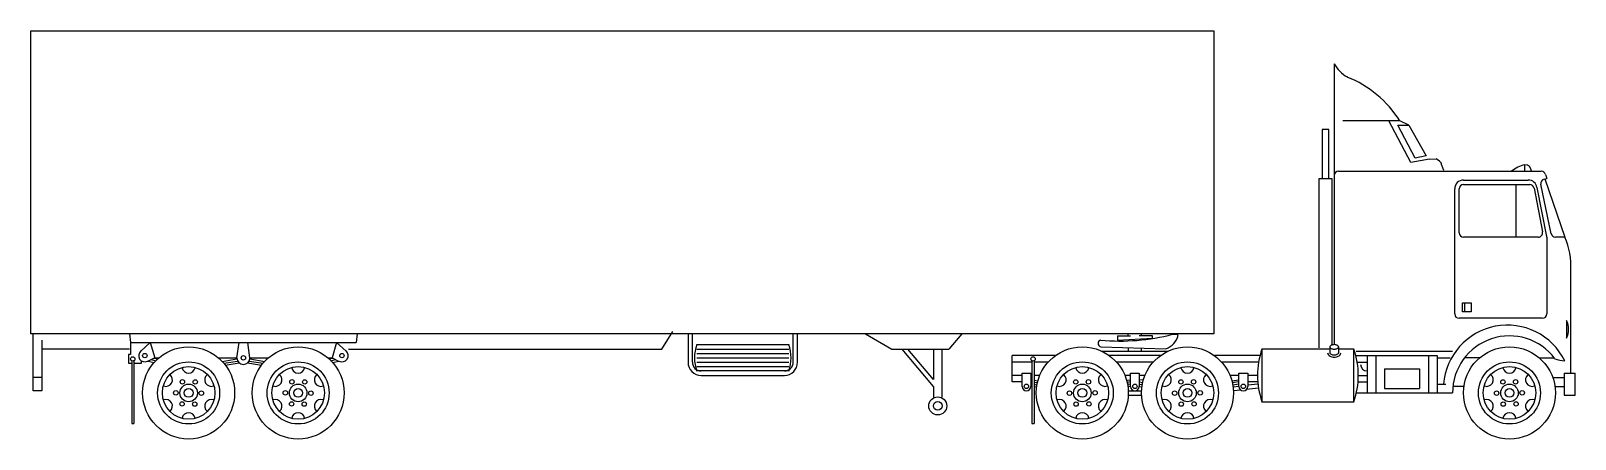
# Model space of a CAD drawing. Header units: millimetres. Extents: x -3108.6 to -3094.5, y 1921.6 to 1925.3.
import ezdxf

# ---------------------------------------------------------------- set-up
doc = ezdxf.new("R2010")
doc.units = ezdxf.units.MM
doc.header["$LTSCALE"] = 10
doc.layers.add('Veículos', color=2, linetype='Continuous')

msp = doc.modelspace()

# ---------------------------------------------------------------- linework, layer by layer
at = {"layer": 'Veículos'}
for p, q in [((-3108.62, 1922.577), (-3108.62, 1925.337)), ((-3108.62, 1925.337), (-3097.82, 1925.337)), ((-3097.82, 1925.337), (-3097.82, 1922.577)), ((-3096.72, 1925.037), (-3096.72, 1922.477)), ((-3096.12, 1924.517), (-3096.64, 1924.517)), ((-3096.02, 1924.137), (-3096.22, 1924.517)), ((-3096.04, 1924.477), (-3096.12, 1924.517)), ((-3096.77, 1924.437), (-3096.83, 1924.437)), ((-3096.83, 1924.437), (-3096.83, 1923.987)), ((-3096.77, 1923.987), (-3096.77, 1924.437)), ((-3096.14, 1924.477), (-3096.04, 1924.477)), ((-3095.98, 1924.177), (-3096.14, 1924.477)), ((-3096.04, 1924.477), (-3095.88, 1924.197)), ((-3095.85, 1924.167), (-3096.02, 1924.137)), ((-3095.88, 1924.197), (-3095.98, 1924.177)), ((-3095.85, 1924.167), (-3095.79, 1924.17)), ((-3095.758, 1924.148), (-3095.79, 1924.17)), ((-3095.74, 1924.115), (-3095.722, 1924.066)), ((-3094.98, 1924.057), (-3094.98, 1924.117)), ((-3096.86, 1923.987), (-3096.86, 1922.447)), ((-3096.74, 1923.987), (-3096.86, 1923.987)), ((-3096.74, 1922.477), (-3096.74, 1923.987)), ((-3096.68, 1924.057), (-3094.829, 1924.057)), ((-3095.54, 1923.977), (-3094.948, 1923.977)), ((-3094.804, 1923.986), (-3094.78, 1923.993)), ((-3094.796, 1923.988), (-3094.614, 1923.457)), ((-3094.791, 1924.029), (-3094.78, 1923.993)), ((-3095.62, 1922.757), (-3095.62, 1923.897)), ((-3095.58, 1923.497), (-3095.58, 1923.897)), ((-3095.54, 1923.937), (-3094.935, 1923.937)), ((-3095.06, 1923.457), (-3095.06, 1923.937)), ((-3094.895, 1923.903), (-3094.819, 1923.504)), ((-3094.869, 1923.91), (-3094.781, 1923.464)), ((-3094.739, 1923.488), (-3094.834, 1923.94)), ((-3094.858, 1923.457), (-3095.54, 1923.457)), ((-3094.78, 1923.456), (-3094.78, 1922.757)), ((-3094.614, 1923.457), (-3094.7, 1923.457)), ((-3094.56, 1922.217), (-3094.56, 1923.157)), ((-3095.55, 1922.777), (-3095.55, 1922.857)), ((-3095.55, 1922.857), (-3095.47, 1922.857)), ((-3095.53, 1922.857), (-3095.53, 1922.777)), ((-3095.47, 1922.857), (-3095.47, 1922.777)), ((-3094.82, 1922.717), (-3095.58, 1922.717)), ((-3095.47, 1922.777), (-3095.55, 1922.777)), ((-3094.6, 1922.697), (-3094.6, 1922.537)), ((-3097.82, 1922.577), (-3108.62, 1922.577)), ((-3108.6, 1922.057), (-3108.6, 1922.577)), ((-3107.72, 1922.577), (-3107.71, 1922.497)), ((-3105.64, 1922.577), (-3105.65, 1922.497)), ((-3102.86, 1922.437), (-3102.76, 1922.597)), ((-3102.62, 1922.577), (-3102.62, 1922.317)), ((-3102.58, 1922.317), (-3102.58, 1922.577)), ((-3101.66, 1922.317), (-3101.66, 1922.577)), ((-3101.62, 1922.317), (-3101.62, 1922.577)), ((-3101, 1922.577), (-3100.76, 1922.437)), ((-3100.12, 1922.577), (-3100.24, 1922.437)), ((-3098.7, 1922.557), (-3098.58, 1922.557)), ((-3098.7, 1922.557), (-3098.7, 1922.517)), ((-3098.7, 1922.517), (-3098.38, 1922.537)), ((-3098.6, 1922.557), (-3098.6, 1922.577)), ((-3098.38, 1922.557), (-3098.5, 1922.557)), ((-3098.48, 1922.557), (-3098.48, 1922.577)), ((-3098.38, 1922.537), (-3098.38, 1922.557)), ((-3098.195, 1922.572), (-3098.162, 1922.572)), ((-3098.144, 1922.563), (-3098.162, 1922.572)), ((-3108.52, 1922.517), (-3108.52, 1922.057)), ((-3107.72, 1922.437), (-3108.52, 1922.437)), ((-3107.71, 1922.497), (-3105.65, 1922.497)), ((-3107.71, 1922.497), (-3107.71, 1922.387)), ((-3107.53, 1922.497), (-3107.618, 1922.419)), ((-3107.53, 1922.497), (-3107.49, 1922.357)), ((-3106.74, 1922.357), (-3106.72, 1922.497)), ((-3106.62, 1922.357), (-3106.64, 1922.497)), ((-3105.83, 1922.497), (-3105.87, 1922.357)), ((-3105.83, 1922.497), (-3105.743, 1922.419)), ((-3105.72, 1922.437), (-3102.86, 1922.437)), ((-3102.54, 1922.477), (-3101.7, 1922.477)), ((-3102.54, 1922.437), (-3101.7, 1922.437)), ((-3102.54, 1922.397), (-3101.7, 1922.397)), ((-3100.76, 1922.437), (-3100.24, 1922.437)), ((-3100.38, 1922.097), (-3100.664, 1922.437)), ((-3100.38, 1922.159), (-3100.612, 1922.437)), ((-3100.38, 1922.437), (-3100.38, 1922.159)), ((-3100.3, 1921.997), (-3100.3, 1922.437)), ((-3098.851, 1922.458), (-3098.256, 1922.44)), ((-3098.842, 1922.417), (-3098.239, 1922.417)), ((-3098.6, 1922.45), (-3098.6, 1922.417)), ((-3098.48, 1922.417), (-3098.48, 1922.447)), ((-3097.38, 1922.437), (-3097.38, 1921.957)), ((-3096.76, 1922.437), (-3097.38, 1922.437)), ((-3096.76, 1922.457), (-3096.76, 1922.404)), ((-3096.68, 1922.457), (-3096.68, 1922.404)), ((-3096.54, 1922.437), (-3096.68, 1922.437)), ((-3096.54, 1921.957), (-3096.54, 1922.437)), ((-3096.52, 1922.417), (-3095.64, 1922.417)), ((-3107.73, 1922.387), (-3107.73, 1922.307)), ((-3107.71, 1922.387), (-3107.73, 1922.387)), ((-3107.73, 1922.307), (-3107.7, 1922.307)), ((-3107.7, 1922.327), (-3107.7, 1921.757)), ((-3107.68, 1922.327), (-3107.68, 1921.757)), ((-3107.68, 1922.307), (-3107.61, 1922.307)), ((-3107.61, 1922.307), (-3107.61, 1922.329)), ((-3107.49, 1922.357), (-3107.556, 1922.325)), ((-3107.551, 1922.328), (-3107.496, 1922.314)), ((-3107.522, 1922.341), (-3107.48, 1922.331)), ((-3107.494, 1922.355), (-3107.463, 1922.347)), ((-3107.49, 1922.357), (-3107.452, 1922.357)), ((-3106.908, 1922.357), (-3106.74, 1922.357)), ((-3106.875, 1922.325), (-3106.74, 1922.347)), ((-3106.86, 1922.308), (-3106.733, 1922.328)), ((-3106.845, 1922.29), (-3106.718, 1922.31)), ((-3106.643, 1922.31), (-3106.516, 1922.29)), ((-3106.628, 1922.328), (-3106.501, 1922.308)), ((-3106.621, 1922.347), (-3106.485, 1922.325)), ((-3106.62, 1922.357), (-3106.452, 1922.357)), ((-3105.908, 1922.357), (-3105.87, 1922.357)), ((-3105.898, 1922.347), (-3105.867, 1922.355)), ((-3105.881, 1922.331), (-3105.838, 1922.341)), ((-3105.87, 1922.357), (-3105.805, 1922.325)), ((-3105.865, 1922.314), (-3105.81, 1922.328)), ((-3102.54, 1922.357), (-3101.7, 1922.357)), ((-3102.54, 1922.317), (-3101.7, 1922.317)), ((-3102.54, 1922.277), (-3101.7, 1922.277)), ((-3099.66, 1922.137), (-3099.66, 1922.377)), ((-3099.267, 1922.377), (-3099.66, 1922.377)), ((-3099.48, 1922.317), (-3099.66, 1922.317)), ((-3099.48, 1922.327), (-3099.48, 1921.757)), ((-3099.46, 1922.327), (-3099.46, 1921.757)), ((-3099.333, 1922.317), (-3099.46, 1922.317)), ((-3098.307, 1922.377), (-3098.774, 1922.377)), ((-3098.373, 1922.317), (-3098.707, 1922.317)), ((-3097.403, 1922.377), (-3097.814, 1922.377)), ((-3097.411, 1922.317), (-3097.747, 1922.317)), ((-3096.519, 1922.377), (-3096.42, 1922.377)), ((-3096.51, 1922.317), (-3096.42, 1922.317)), ((-3096.42, 1922.377), (-3096.42, 1922.037)), ((-3096.42, 1922.377), (-3095.78, 1922.377)), ((-3096.34, 1922.377), (-3096.34, 1922.037)), ((-3096.26, 1922.257), (-3095.94, 1922.257)), ((-3096.26, 1922.257), (-3096.26, 1922.077)), ((-3095.94, 1922.257), (-3095.94, 1922.077)), ((-3095.86, 1922.377), (-3095.86, 1922.037)), ((-3095.78, 1922.377), (-3095.78, 1922.037)), ((-3095.78, 1922.357), (-3095.66, 1922.357)), ((-3095.392, 1922.357), (-3095.522, 1922.357)), ((-3094.848, 1922.357), (-3094.718, 1922.357)), ((-3108.52, 1922.177), (-3108.6, 1922.177)), ((-3101.7, 1922.237), (-3102.54, 1922.237)), ((-3102.5, 1922.197), (-3101.74, 1922.197)), ((-3099.57, 1922.197), (-3099.66, 1922.197)), ((-3099.57, 1922.137), (-3099.66, 1922.137)), ((-3099.57, 1922.097), (-3099.57, 1922.217)), ((-3099.57, 1922.217), (-3099.49, 1922.217)), ((-3099.49, 1922.217), (-3099.49, 1922.097)), ((-3099.48, 1922.197), (-3099.49, 1922.197)), ((-3099.48, 1922.135), (-3099.49, 1922.137)), ((-3099.48, 1922.115), (-3099.49, 1922.117)), ((-3099.489, 1922.156), (-3099.482, 1922.155)), ((-3099.409, 1922.197), (-3099.46, 1922.197)), ((-3099.43, 1922.129), (-3099.46, 1922.133)), ((-3099.434, 1922.109), (-3099.46, 1922.113)), ((-3099.459, 1922.153), (-3099.427, 1922.148)), ((-3098.58, 1922.197), (-3098.632, 1922.197)), ((-3098.617, 1922.152), (-3098.582, 1922.156)), ((-3098.58, 1922.137), (-3098.612, 1922.133)), ((-3098.58, 1922.117), (-3098.607, 1922.113)), ((-3098.58, 1922.217), (-3098.5, 1922.217)), ((-3098.58, 1922.097), (-3098.58, 1922.217)), ((-3098.5, 1922.217), (-3098.5, 1922.097)), ((-3098.449, 1922.197), (-3098.5, 1922.197)), ((-3098.5, 1922.137), (-3098.469, 1922.133)), ((-3098.5, 1922.117), (-3098.473, 1922.113)), ((-3098.464, 1922.152), (-3098.499, 1922.156)), ((-3097.59, 1922.197), (-3097.672, 1922.197)), ((-3097.59, 1922.197), (-3097.672, 1922.197)), ((-3097.654, 1922.148), (-3097.592, 1922.156)), ((-3097.59, 1922.137), (-3097.651, 1922.129)), ((-3097.59, 1922.117), (-3097.647, 1922.109)), ((-3097.59, 1922.097), (-3097.59, 1922.217)), ((-3097.59, 1922.217), (-3097.51, 1922.217)), ((-3097.51, 1922.217), (-3097.51, 1922.097)), ((-3097.42, 1922.197), (-3097.51, 1922.197)), ((-3097.418, 1922.137), (-3097.51, 1922.137)), ((-3097.51, 1922.111), (-3097.417, 1922.12)), ((-3096.503, 1922.137), (-3096.42, 1922.137)), ((-3096.5, 1922.197), (-3096.42, 1922.197)), ((-3095.78, 1922.117), (-3095.7, 1922.117)), ((-3094.724, 1922.177), (-3094.62, 1922.177)), ((-3094.62, 1922.217), (-3094.62, 1922.017)), ((-3094.62, 1922.217), (-3094.52, 1922.217)), ((-3094.52, 1922.017), (-3094.52, 1922.217)), ((-3108.52, 1922.057), (-3108.6, 1922.057)), ((-3100.38, 1922.097), (-3100.38, 1921.997)), ((-3099.48, 1922.095), (-3099.49, 1922.097)), ((-3099.437, 1922.09), (-3099.46, 1922.093)), ((-3098.58, 1922.097), (-3098.604, 1922.093)), ((-3098.601, 1922.057), (-3098.48, 1922.057)), ((-3098.601, 1922.017), (-3098.48, 1922.017)), ((-3098.5, 1922.097), (-3098.477, 1922.093)), ((-3097.59, 1922.097), (-3097.644, 1922.09)), ((-3097.641, 1922.058), (-3097.574, 1922.064)), ((-3097.521, 1922.07), (-3097.412, 1922.083)), ((-3096.52, 1922.037), (-3095.64, 1922.037)), ((-3096.26, 1922.077), (-3095.94, 1922.077)), ((-3095.536, 1922.097), (-3095.637, 1922.097)), ((-3094.705, 1922.097), (-3094.62, 1922.097)), ((-3094.62, 1922.017), (-3094.52, 1922.017)), ((-3097.38, 1921.957), (-3096.54, 1921.957)), ((-3107.7, 1921.757), (-3107.68, 1921.757)), ((-3099.48, 1921.757), (-3099.46, 1921.757))]:
    msp.add_line(p, q, dxfattribs=at)
for points in [[(-3096.78, 1922.404, 0.174705), (-3096.773, 1922.384, 0.104203), (-3096.758, 1922.371, 0.064948), (-3096.741, 1922.366, 0.051099), (-3096.72, 1922.364, 0.051099), (-3096.7, 1922.366, 0.064948), (-3096.683, 1922.371, 0.104203), (-3096.667, 1922.384, 0.174705), (-3096.66, 1922.404, 0.174705)], [(-3096.76, 1922.404, 0.174705), (-3096.758, 1922.397, 0.104203), (-3096.749, 1922.389, 0.064948), (-3096.737, 1922.385, 0.051099), (-3096.72, 1922.384, 0.051099), (-3096.704, 1922.385, 0.064948), (-3096.692, 1922.389, 0.104203), (-3096.683, 1922.397, 0.174705), (-3096.68, 1922.404, 0.174705)]]:
    msp.add_lwpolyline(points, format="xyb", dxfattribs=at)
msp.add_lwpolyline([(-3096.72, 1922.477, 0.051099), (-3096.737, 1922.475, 0.064948), (-3096.749, 1922.471, 0.104203), (-3096.758, 1922.463, 0.174705), (-3096.76, 1922.457, 0.174705), (-3096.758, 1922.45, 0.104203), (-3096.749, 1922.442, 0.064948), (-3096.737, 1922.438, 0.051099), (-3096.72, 1922.437, 0.051099), (-3096.704, 1922.438, 0.064948), (-3096.692, 1922.442, 0.104203), (-3096.683, 1922.45, 0.174705), (-3096.68, 1922.457, 0.174705), (-3096.683, 1922.463, 0.104203), (-3096.692, 1922.471, 0.064948), (-3096.704, 1922.475, 0.051099)], format="xyb", close=True, dxfattribs=at)
for centre, radius in [((-3107.18, 1922.037), 0.42), ((-3107.58, 1922.377), 0.02), ((-3106.18, 1922.037), 0.42), ((-3105.78, 1922.377), 0.02), ((-3099.02, 1922.037), 0.42), ((-3098.06, 1922.037), 0.42), ((-3095.12, 1922.037), 0.42), ((-3107.69, 1922.347), 0.02), ((-3107.18, 1922.037), 0.283), ((-3107.18, 1922.037), 0.24), ((-3106.68, 1922.357), 0.02), ((-3106.18, 1922.037), 0.283), ((-3106.18, 1922.037), 0.24), ((-3099.47, 1922.347), 0.02), ((-3099.02, 1922.037), 0.283), ((-3099.02, 1922.037), 0.24), ((-3098.06, 1922.037), 0.283), ((-3098.06, 1922.037), 0.24), ((-3095.12, 1922.037), 0.283), ((-3095.12, 1922.037), 0.24), ((-3107.18, 1922.037), 0.08), ((-3107.237, 1922.138), 0.02), ((-3107.12, 1922.137), 0.02), ((-3106.18, 1922.037), 0.08), ((-3106.237, 1922.138), 0.02), ((-3106.12, 1922.137), 0.02), ((-3099.53, 1922.097), 0.02), ((-3099.08, 1922.137), 0.02), ((-3099.02, 1922.037), 0.08), ((-3098.964, 1922.138), 0.02), ((-3098.54, 1922.097), 0.02), ((-3098.12, 1922.137), 0.02), ((-3098.06, 1922.037), 0.08), ((-3098.004, 1922.138), 0.02), ((-3097.55, 1922.097), 0.02), ((-3095.18, 1922.137), 0.02), ((-3095.12, 1922.037), 0.08), ((-3095.064, 1922.138), 0.02), ((-3107.297, 1922.038), 0.02), ((-3107.18, 1922.037), 0.04), ((-3107.064, 1922.035), 0.02), ((-3106.297, 1922.038), 0.02), ((-3106.18, 1922.037), 0.04), ((-3106.064, 1922.035), 0.02), ((-3100.34, 1921.919), 0.0825), ((-3099.137, 1922.035), 0.02), ((-3099.02, 1922.037), 0.04), ((-3098.904, 1922.038), 0.02), ((-3098.177, 1922.035), 0.02), ((-3098.06, 1922.037), 0.04), ((-3097.944, 1922.038), 0.02), ((-3095.237, 1922.035), 0.02), ((-3095.12, 1922.037), 0.04), ((-3095.004, 1922.038), 0.02), ((-3107.24, 1921.937), 0.02), ((-3107.124, 1921.935), 0.02), ((-3106.24, 1921.937), 0.02), ((-3106.124, 1921.935), 0.02), ((-3100.34, 1921.919), 0.04), ((-3099.077, 1921.935), 0.02), ((-3098.96, 1921.937), 0.02), ((-3098.117, 1921.935), 0.02), ((-3098, 1921.937), 0.02), ((-3095.177, 1921.935), 0.02), ((-3095.06, 1921.937), 0.02)]:
    msp.add_circle(centre, radius, dxfattribs=at)
for centre, radius, start, end in [((-3096.447, 1925.19), 0.313, 209.2958, 240.7042), ((-3096.978, 1923.976), 1.013, 32.2395, 68.1493), ((-3095.78, 1924.115), 0.04, 0, 56.3099), ((-3094.93, 1923.867), 0.255, 101.3099, 131.8202), ((-3094.98, 1924.057), 0.06, 0, 90), ((-3096.68, 1924.017), 0.04, 90, 180), ((-3095.54, 1923.897), 0.08, 90, 180), ((-3094.948, 1923.897), 0.08, 9.6888, 90), ((-3094.794, 1923.947), 0.04, 104.7436, 190.6197), ((-3094.829, 1924.017), 0.04, 18.0042, 90), ((-3095.54, 1923.897), 0.04, 90, 180), ((-3094.935, 1923.897), 0.04, 8.8807, 90), ((-3095.54, 1923.497), 0.04, 180, 270), ((-3094.858, 1923.497), 0.04, 270, 10.796), ((-3094.82, 1923.456), 0.04, 0, 11.1368), ((-3094.7, 1923.497), 0.04, 191.8164, 270), ((-3095.174, 1923.201), 0.615, 355.8389, 24.5216), ((-3095.58, 1922.757), 0.04, 180, 270), ((-3094.82, 1922.757), 0.04, 270, 0), ((-3094.75, 1922.617), 0.17, 331.9275, 28.0725), ((-3098.677, 1924.423), 1.913, 264.7674, 284.5833), ((-3098.311, 1922.602), 0.171, 288.7478, 346.8571), ((-3095.139, 1922.07), 0.585, 26.3446, 175.448), ((-3095.12, 1922.037), 0.52, 36.9127, 180), ((-3107.58, 1922.377), 0.0566, 131.5857, 295.3195), ((-3105.78, 1922.377), 0.0566, 244.6805, 48.4143), ((-3102.2, 1922.357), 0.361, 160.56, 199.44), ((-3102.04, 1922.357), 0.361, 340.56, 19.44), ((-3098.845, 1922.488), 0.031, 101.3099, 258.6901), ((-3096.68, 1922.197), 0.74, 161.0754, 198.9246), ((-3097.24, 1922.197), 0.74, 341.0754, 18.9246), ((-3107.18, 1922.277), 0.06, 189.5941, 350.4059), ((-3106.68, 1922.357), 0.06, 180, 0), ((-3106.18, 1922.277), 0.06, 189.5941, 350.4059), ((-3102.5, 1922.317), 0.12, 180, 270), ((-3102.5, 1922.317), 0.08, 180, 270), ((-3101.74, 1922.317), 0.08, 270, 0), ((-3101.74, 1922.317), 0.12, 270, 0), ((-3099.02, 1922.277), 0.06, 189.5941, 350.4059), ((-3098.06, 1922.277), 0.06, 189.5941, 350.4059), ((-3096.42, 1922.297), 0.06, 180, 270), ((-3095.12, 1922.277), 0.06, 189.5941, 350.4059), ((-3094.588, 1922.667), 0.339, 249.8918, 265.3383), ((-3107.388, 1922.157), 0.06, 249.5941, 50.4059), ((-3106.973, 1922.157), 0.06, 129.5941, 290.4059), ((-3106.388, 1922.157), 0.06, 249.5941, 50.4059), ((-3105.973, 1922.157), 0.06, 129.5941, 290.4059), ((-3099.228, 1922.157), 0.06, 249.5941, 50.4059), ((-3098.813, 1922.157), 0.06, 129.5941, 290.4059), ((-3098.268, 1922.157), 0.06, 249.5941, 50.4059), ((-3097.853, 1922.157), 0.06, 129.5941, 290.4059), ((-3095.328, 1922.157), 0.06, 249.5941, 50.4059), ((-3094.913, 1922.157), 0.06, 129.5941, 290.4059), ((-3107.388, 1921.917), 0.06, 309.5941, 110.4059), ((-3106.973, 1921.917), 0.06, 69.5941, 230.4059), ((-3106.388, 1921.917), 0.06, 309.5941, 110.4059), ((-3105.973, 1921.917), 0.06, 69.5941, 230.4059), ((-3099.53, 1922.097), 0.04, 180, 0), ((-3099.228, 1921.917), 0.06, 309.5941, 110.4059), ((-3098.813, 1921.917), 0.06, 69.5941, 230.4059), ((-3098.54, 1922.097), 0.04, 180, 0), ((-3098.268, 1921.917), 0.06, 309.5941, 110.4059), ((-3097.853, 1921.917), 0.06, 69.5941, 230.4059), ((-3097.55, 1922.097), 0.04, 180, 0), ((-3095.328, 1921.917), 0.06, 309.5941, 110.4059), ((-3094.913, 1921.917), 0.06, 69.5941, 230.4059), ((-3107.18, 1921.797), 0.06, 9.5941, 170.4059), ((-3106.18, 1921.797), 0.06, 9.5941, 170.4059), ((-3099.02, 1921.797), 0.06, 9.5941, 170.4059), ((-3098.06, 1921.797), 0.06, 9.5941, 170.4059), ((-3095.12, 1921.797), 0.06, 9.5941, 170.4059)]:
    msp.add_arc(centre, radius, start, end, dxfattribs=at)

doc.saveas('drawing.dxf')
